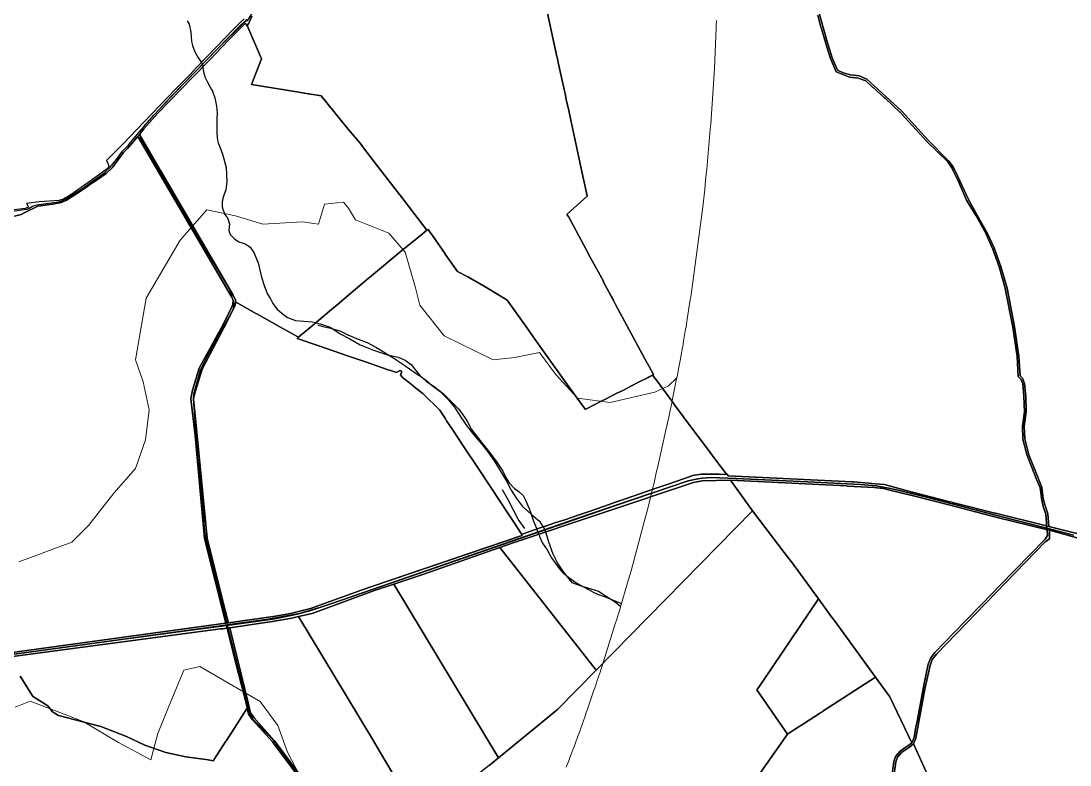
# Model space of a CAD drawing. Header units: metres. Extents: x 3 to 1005126, y 39 to 4383651.
# Drawn here: x 488119 to 490385, y 4360541 to 4362148 of the extents above; entities that cross this region are included whole.
import ezdxf

# ---------------------------------------------------------------- set-up
doc = ezdxf.new("R2010")
doc.units = ezdxf.units.M
doc.header["$MEASUREMENT"] = 0
doc.layers.add('50', color=7, linetype='Continuous', lineweight=9, true_color=0xc9f2cf)
doc.layers.add('Habitats_5_km_Cala_Blava', color=7, linetype='Continuous', lineweight=9, true_color=0xe7f7d0)
for name, color, linetype, lineweight in [('Carreteras_5_km_Cala_Blava', 2, 'Continuous', 30), ('Red_hidrologica_Provisional_5_km_Cala_Blava', 4, 'Continuous', 30), ('Rios_5_km_Cala_Blava', 4, 'Continuous', 30)]:
    doc.layers.add(name, color=color, linetype=linetype, lineweight=lineweight)
doc.layers.add('TM_Llucmajor', color=7, linetype='Continuous')

msp = doc.modelspace()

# ---------------------------------------------------------------- linework, layer by layer
at = {"layer": '50'}
msp.add_lwpolyline([(489621.4, 4362148.5), (489620.9, 4362137.6), (489620.7, 4362132.1), (489616.7, 4362045), (489616.2, 4362034.1), (489614.9, 4362012.3), (489614.3, 4362001.4), (489611.3, 4361957.9), (489610.5, 4361947), (489608.8, 4361925.3), (489607.9, 4361914.4), (489600.1, 4361827.6), (489599.1, 4361816.7), (489596.9, 4361795), (489595.8, 4361784.2), (489590.9, 4361740.8), (489589.7, 4361730), (489587, 4361708.4), (489585.6, 4361697.5), (489574.1, 4361611.1), (489573.3, 4361605.7), (489571.8, 4361595), (489571.1, 4361589.6), (489568, 4361568.1), (489567.2, 4361562.7), (489565.6, 4361551.9), (489564.7, 4361546.6), (489558, 4361503.6), (489557.2, 4361498.2), (489555.5, 4361487.6), (489554.6, 4361482.2), (489551, 4361460.9), (489550.1, 4361455.7), (489548.3, 4361445.1), (489547.4, 4361440), (489546.4, 4361434.4), (489544.4, 4361423.5), (489543.4, 4361418), (489539.3, 4361396.4), (489538.2, 4361391), (489536.1, 4361380.2), (489535.1, 4361374.8), (489526.5, 4361331.9), (489525.4, 4361326.5), (489523.2, 4361315.8), (489522, 4361310.5), (489517.5, 4361289.1), (489516.3, 4361283.7), (489514, 4361273.1), (489512.8, 4361267.7), (489493.8, 4361182.6), (489491.3, 4361172), (489486.4, 4361150.8), (489483.8, 4361140.2), (489473.4, 4361097.8), (489470.7, 4361087.2), (489465.2, 4361066.1), (489462.4, 4361055.6), (489439.7, 4360971.4), (489436.8, 4360960.9), (489430.9, 4360939.9), (489427.9, 4360929.4), (489415.6, 4360887.6), (489412.5, 4360877.1), (489406.1, 4360856.3), (489402.8, 4360845.9), (489376.5, 4360762.8), (489374.8, 4360757.6), (489371.4, 4360747.2), (489369.8, 4360742.1), (489363, 4360721.4), (489361.2, 4360716.2), (489357.8, 4360705.9), (489356, 4360700.8), (489342, 4360659.6), (489340.2, 4360654.5), (489336.7, 4360644.3), (489334.9, 4360639.2), (489327.7, 4360618.8), (489325.9, 4360613.8), (489322.2, 4360603.7), (489320.5, 4360598.8), (489318.5, 4360593.5), (489314.6, 4360583.1), (489312.7, 4360577.9), (489304.9, 4360557.3), (489302.9, 4360552.2), (489299, 4360541.9), (489297, 4360536.8)], dxfattribs=at)
at = {"layer": 'Carreteras_5_km_Cala_Blava'}
for p, q in [((489480.9, 4361128.6, 63.6), (489317.3, 4361072.9, 61.8)), ((488653.7, 4360855.9, 67.6), (488565, 4360844.1, 67.2)), ((488565, 4360844.1, 67.2), (488545.1, 4360841.3, 67.3)), ((488565, 4360844.1, 67.2), (488610.6, 4360659.2, 65.2))]:
    msp.add_line(p, q, dxfattribs=at)
for points in [[(488806.1, 4362543, 73.1), (488621.1, 4362169.1, 69.7), (488607.8, 4362147.8, 69.5), (488601.3, 4362145.8, 69.6), (488592, 4362137, 69.4), (488444.3, 4361985.7, 68.9), (488388.3, 4361925, 69.5), (488378.5, 4361912.1, 69.8), (488376.6, 4361904, 69.9), (488377, 4361895, 70), (488380.4, 4361887.3, 70)], [(488380.4, 4361887.3, 70), (488424.5, 4361815, 69.8), (488466.4, 4361741.4, 68.5)], [(488466.4, 4361741.4, 68.5), (488569.5, 4361568, 65.5), (488579.3, 4361537.7, 65.5), (488577.1, 4361524.2, 65.6), (488522.1, 4361425.2, 67.3), (488506.7, 4361393.9, 67.3), (488492.2, 4361342, 67.5), (488491, 4361332.2, 67.5), (488500.5, 4361205.5, 68.4), (488509.8, 4361122.9, 69.1), (488515.7, 4361046.8, 69.3), (488517.9, 4361031.7, 69.3), (488549.1, 4360908.1, 67.8), (488565, 4360844.1, 67.2)], [(489317.3, 4361072.9, 61.8), (489195, 4361030.5, 60.9), (488773.8, 4360884.6, 66.4), (488720.7, 4360868.8, 67.4), (488653.7, 4360855.9, 67.6)], [(488545.1, 4360841.3, 67.3), (488267.8, 4360803.3, 68.2), (487465.7, 4360693.5, 74), (487394.1, 4360685.2, 75.4), (487355.9, 4360678.7, 76.2), (487333.1, 4360677.1, 76.5), (487288.6, 4360670.2, 76.7), (487173.4, 4360652.4, 75.9), (487081.1, 4360635.2, 74.2), (486952, 4360614.9, 73.4), (486919.8, 4360612.1, 72.9), (486895.9, 4360615.1, 72.7)], [(488610.6, 4360659.2, 65.2), (488619.2, 4360640.8, 65.1), (488662.7, 4360596.8, 64.9), (488720.9, 4360518.1, 65), (488743.4, 4360490.2, 65.2), (488752.2, 4360477.5, 65.3), (488761, 4360460.8, 65.6), (488772.2, 4360435.4, 66), (488777.6, 4360388.5, 66.3), (488789.4, 4360316.6, 66.3), (488793.3, 4360282.8, 65.9), (488798.2, 4360266.2, 65.5), (488843.7, 4360179.6, 63.7), (488860.8, 4360150.7, 63.8), (488875.9, 4360121.9, 64.1), (488880.1, 4360110.9, 64.2)]]:
    msp.add_polyline3d(points, dxfattribs=at)
at = {"layer": 'Habitats_5_km_Cala_Blava'}
for points in [[(488115, 4360980.3), (488229, 4361022.3), (488265, 4361058.3), (488320, 4361128.3), (488367, 4361181.3), (488388, 4361243.3), (488396, 4361308.3), (488383, 4361368.3), (488367, 4361416.3), (488390, 4361549.3), (488463, 4361674.3), (488521, 4361740.3), (488583, 4361727.3), (488642, 4361709.3), (488727, 4361714.3), (488762, 4361709.3), (488775, 4361752.3), (488816, 4361756.3), (488827, 4361743.3), (488842, 4361718.3), (488914, 4361689.3), (488949, 4361648.3), (488971, 4361571.3), (488981, 4361534.3), (489033, 4361468.3), (489139, 4361416.3), (489185, 4361421.3), (489239, 4361432.3), (489274, 4361385.3), (489321, 4361333.3), (489392, 4361324.3), (489488, 4361346.3), (489518, 4361360.3), (489535.6, 4361377.3), (489535.1, 4361374.8), (489526.5, 4361331.9), (489525.4, 4361326.5), (489523.2, 4361315.8), (489522, 4361310.5), (489517.5, 4361289.1), (489516.3, 4361283.7), (489514, 4361273.1), (489512.8, 4361267.7), (489493.8, 4361182.6), (489491.3, 4361172), (489486.4, 4361150.8), (489483.8, 4361140.2), (489473.4, 4361097.8), (489470.7, 4361087.2), (489465.2, 4361066.1), (489462.4, 4361055.6), (489439.7, 4360971.4), (489436.8, 4360960.9), (489430.9, 4360939.9), (489427.9, 4360929.4), (489415.6, 4360887.6), (489412.5, 4360877.1), (489406.1, 4360856.3), (489402.8, 4360845.9), (489376.5, 4360762.8), (489374.8, 4360757.6), (489371.4, 4360747.2), (489369.8, 4360742.1), (489363, 4360721.4), (489361.2, 4360716.2), (489357.8, 4360705.9), (489356, 4360700.8), (489342, 4360659.6), (489340.2, 4360654.5), (489336.7, 4360644.3), (489334.9, 4360639.2), (489327.7, 4360618.8), (489325.9, 4360613.8), (489322.2, 4360603.7), (489320.5, 4360598.8), (489318.5, 4360593.5), (489314.6, 4360583.1), (489312.7, 4360577.9), (489304.9, 4360557.3), (489302.9, 4360552.2), (489299, 4360541.9), (489297, 4360536.8)], [(488762, 4360441.3), (488695, 4360569.3), (488674, 4360626.3), (488636, 4360678.3), (488506, 4360754.3), (488471, 4360746.3), (488438, 4360666.3), (488415, 4360609.3), (488400, 4360552.3), (488330, 4360590.3), (488254, 4360635.3), (488181, 4360663.3), (488139, 4360679.3), (488107, 4360666.3)]]:
    msp.add_lwpolyline(points, dxfattribs=at)
at = {"layer": 'Red_hidrologica_Provisional_5_km_Cala_Blava'}
for p, q in [((488508.9, 4362058.7), (488507.6, 4362057.4)), ((488512.3, 4362062.1), (488508.9, 4362058.7)), ((488510.1, 4362046.2), (488512.3, 4362048.4)), ((488512.3, 4362048.4), (488513.8, 4362050)), ((488513.8, 4362050), (488514.4, 4362050.6)), ((488509, 4362045), (488510.1, 4362046.2))]:
    msp.add_line(p, q, dxfattribs=at)
for points in [[(488478.1, 4362148.3), (488482.7, 4362140.7), (488486.3, 4362123.9), (488487.4, 4362103.6), (488489.9, 4362094.7), (488495, 4362080.8), (488501.7, 4362069.8), (488505.8, 4362063.2), (488508.9, 4362058.7)], [(488508.9, 4362058.7), (488510.2, 4362057), (488511.3, 4362054.7), (488511.5, 4362053.8), (488512, 4362051.8), (488512.3, 4362048.4)], [(488512.3, 4362048.4), (488512.5, 4362045.8), (488513.5, 4362038.7), (488514.3, 4362035.1), (488515.5, 4362030.6), (488516.8, 4362027.1), (488522, 4362015.9), (488528.1, 4362005), (488530.9, 4362000), (488533.2, 4361995.9), (488538.3, 4361982.1), (488541.4, 4361963.7), (488542.9, 4361949.5), (488542.4, 4361935.7), (488542.4, 4361918.9), (488542.4, 4361907.1), (488542.9, 4361895.9), (488544.1, 4361890.7), (488545.4, 4361884.7), (488551.1, 4361870.4), (488555.6, 4361858.2), (488562.3, 4361831.7), (488564.3, 4361800.1), (488561.8, 4361783.2), (488556.7, 4361769.5), (488554.6, 4361761.3), (488554.4, 4361759.6), (488554, 4361757), (488553.6, 4361754.2), (488554.1, 4361746.5), (488556.2, 4361738.9), (488559.7, 4361730.2), (488565.8, 4361721), (488569.4, 4361708.8), (488568.4, 4361695.5), (488571.5, 4361686.9), (488576, 4361681.8), (488580.6, 4361677.2), (488589.8, 4361671.1), (488599, 4361668), (488604.7, 4361665.9), (488614.6, 4361659.6), (488622.4, 4361648), (488631.5, 4361625.3), (488638.6, 4361594.9), (488645.1, 4361574.2), (488651.5, 4361558), (488658, 4361547.6), (488663, 4361537.9), (488667.1, 4361532.7), (488672.9, 4361525.6), (488683.3, 4361516.5), (488694.9, 4361507.5), (488712.4, 4361501), (488730.5, 4361499.7), (488748, 4361498.4), (488754.7, 4361496.5), (488764.2, 4361493.9), (488765.4, 4361493.5), (488786.9, 4361486.7), (488808.9, 4361472.5), (488829.6, 4361461.5), (488851.6, 4361448.5), (488880.8, 4361436.9), (488911.2, 4361427.2), (488933.9, 4361422), (488948.8, 4361415.5), (488961.7, 4361405.8), (488971.4, 4361394.1), (488975.3, 4361389.2), (488975.7, 4361388.7), (488981.1, 4361381.8), (488994.7, 4361370.2), (489012.2, 4361357.9), (489031, 4361343.6), (489050.4, 4361324.2), (489064.7, 4361309.3), (489077.1, 4361292.2), (489083.4, 4361282.1), (489092.5, 4361265.9), (489104.2, 4361249.7), (489123.6, 4361225.1), (489137.2, 4361208.9), (489146.9, 4361195.3), (489159.9, 4361175.9), (489166.3, 4361162.3), (489173.5, 4361150.7), (489184.5, 4361139), (489195.5, 4361131.2), (489203.9, 4361123.5), (489209.2, 4361112.9), (489216.6, 4361095.5), (489221.2, 4361082.6), (489226.3, 4361067.7), (489232.5, 4361052.9), (489234.2, 4361047.6)], [(489207.5, 4361051.8), (489193.3, 4361072.4), (489183, 4361091.6), (489171.1, 4361113.6), (489159.2, 4361135.6)], [(489234.2, 4361047.6), (489234.6, 4361046.1), (489235.3, 4361044.1), (489235.4, 4361043.8), (489236.9, 4361040.3)], [(489236.9, 4361040.3), (489238.8, 4361035.9), (489239.3, 4361034.8), (489245.7, 4361020.6), (489255.7, 4361005.7), (489265.1, 4360988.9), (489274.5, 4360975.4), (489281.9, 4360965.7), (489286, 4360960.9), (489290.3, 4360956), (489302.2, 4360946.3), (489317.4, 4360935.6), (489331.3, 4360927.6), (489346.2, 4360919.2), (489356.5, 4360913.7), (489368.1, 4360908.8), (489369, 4360908.5), (489384.6, 4360903), (489405.3, 4360894.6), (489416.3, 4360889.9)]]:
    msp.add_lwpolyline(points, dxfattribs=at)
at = {"layer": 'Rios_5_km_Cala_Blava'}
msp.add_polyline3d([(488760.8, 4361490.8, 65), (488767, 4361489.4, 63.2), (488767, 4361489.4, 63.2), (488771.6, 4361488.4, 63.2), (488785.1, 4361485.4, 61.3), (488808.3, 4361478.4, 60.6), (488824.9, 4361470.4, 60), (488847.3, 4361460.9, 59.7), (488867.1, 4361453.4, 59.3), (488885.5, 4361443.5, 58.3), (488905.7, 4361431.5, 58.3), (488924.8, 4361419.4, 58.3), (488945.9, 4361405.2, 58.3), (488963.4, 4361393, 58.3), (488970.1, 4361388.5, 58.3), (488974.6, 4361385.5, 58.3), (488984, 4361379.2, 58.3), (489000, 4361367, 58.3), (489004.8, 4361363.2, 58.3), (489024.5, 4361347.5, 58.3), (489042.1, 4361330.2, 58.3), (489055.7, 4361313.8, 58.3), (489068.9, 4361292.3, 58.3), (489083.4, 4361271.4, 58.1), (489099.7, 4361251.6, 57.9), (489113.7, 4361234.7, 57.9), (489129.7, 4361214.6, 57.5), (489142.9, 4361195.7, 57.4), (489154.8, 4361176.1, 57.4), (489167.5, 4361154.1, 57.3), (489177.8, 4361134.4, 57.3), (489189.2, 4361116.9, 57.3), (489202.6, 4361099.2, 57.3), (489221, 4361082.7, 57.3), (489238.9, 4361067.5, 57.3), (489249.6, 4361050.2, 57.3), (489251.2, 4361047.5, 57.3), (489258.4, 4361023.1, 57.1), (489268.2, 4360997, 56.5), (489279, 4360975.7, 56.2), (489292.7, 4360955.2, 56.2), (489308.8, 4360935.4, 55.6), (489330.2, 4360927.3, 54.3), (489362, 4360918.1, 53.9), (489366.1, 4360916.9, 53.9), (489366.5, 4360916.6, 53.9), (489385.5, 4360904.2, 53.9), (489402.5, 4360893.3, 53.9), (489414.5, 4360883.9, 53.8)], dxfattribs=at)
at = {"layer": 'TM_Llucmajor', "linetype": 'Continuous', "flags": 128}
for points in [[(489242, 4362231.7), (489276.8, 4362071), (489278.5, 4362063.2), (489278.8, 4362062.1), (489279.6, 4362058.1), (489288.1, 4362019.1), (489295, 4361987.4), (489297, 4361978.1), (489302.2, 4361954.1), (489304.5, 4361943.5), (489304.5, 4361943.3), (489326.3, 4361842.8), (489326.4, 4361842.4), (489342.1, 4361770), (489342.2, 4361769.7), (489298.7, 4361730.3), (489299.1, 4361729.4), (489302.1, 4361723.9), (489345.5, 4361643.3), (489345.7, 4361643), (489345.5, 4361642.9), (489377, 4361585.7), (489377.1, 4361585.5), (489376.8, 4361585.2), (489394, 4361553.4), (489398.6, 4361544.7), (489398.8, 4361544.3), (489403.4, 4361535.8), (489471.8, 4361408.8), (489472, 4361408.4), (489483.5, 4361387.1), (489485.2, 4361384), (489483.3, 4361383.2), (489477.3, 4361379.9), (489474, 4361378), (489450, 4361366.3), (489419.4, 4361350.2), (489404.5, 4361343.2), (489380.2, 4361330.7), (489373.6, 4361327.4), (489358.9, 4361320), (489338.9, 4361309.5), (489338.4, 4361309.2), (489332.2, 4361317.4), (489293.9, 4361370.4), (489229.2, 4361460.8), (489210.7, 4361486.5), (489185.5, 4361522.1), (489169, 4361544.9), (489150.7, 4361556.1), (489126.8, 4361570.8), (489100.8, 4361585.7), (489097.7, 4361587.4), (489084.1, 4361595), (489062.4, 4361607.1), (489035.5, 4361644.4), (489035.3, 4361644.8), (489008, 4361684.2), (489001, 4361694), (489000.8, 4361694.3), (488998.4, 4361697.7), (488996.1, 4361695.8), (488937.3, 4361772.4), (488936.6, 4361773.4), (488887.3, 4361837.4), (488855, 4361879.4), (488854.5, 4361880), (488822.7, 4361918.8), (488767.5, 4361986), (488740.7, 4361990.4), (488739.7, 4361990.5), (488731.4, 4361991.9), (488731.1, 4361992), (488719.3, 4361993.9), (488617.4, 4362010.7), (488638.8, 4362066.1), (488608.1, 4362137.6), (488611.7, 4362142.8), (488618.1, 4362158.2)], [(489839.9, 4362159.9), (489846.9, 4362134.3), (489847, 4362133.9), (489859, 4362093.9), (489867.2, 4362066.7), (489879.7, 4362038.1), (489894, 4362032.1), (489908.5, 4362026.5), (489909.2, 4362026.2), (489927.1, 4362024.3), (489943.8, 4362018.7), (489958.2, 4362005.1), (489958.8, 4362004.6), (489984.8, 4361981.4), (489985.2, 4361981.1), (490017.2, 4361951), (490017.6, 4361950.6), (490028.7, 4361938.4), (490076.2, 4361886.9), (490120.7, 4361843.3), (490129.3, 4361830.8), (490129.3, 4361830.7), (490131.7, 4361825.8), (490138.6, 4361811.3), (490142.9, 4361802.4), (490161.3, 4361760.7), (490182.2, 4361726.9), (490203.4, 4361687.8), (490203.5, 4361687.7), (490217.8, 4361655.3), (490231.6, 4361616.8), (490231.7, 4361616.7), (490244.6, 4361570.5), (490244.6, 4361570.3), (490261.3, 4361486.3), (490270.8, 4361423.6), (490273, 4361380.1), (490278.7, 4361374.3), (490282.7, 4361364), (490285, 4361337.4), (490286, 4361303.9), (490281.8, 4361273.1), (490282.7, 4361245), (490291.8, 4361209.5), (490309.6, 4361165.4), (490309.7, 4361165.2), (490320.3, 4361139.7), (490322, 4361124.5), (490322.9, 4361116.4), (490326.8, 4361099.5), (490326.9, 4361099.3), (490332.5, 4361082.8), (490333.8, 4361064), (490334.2, 4361057.4), (490223.7, 4361084.8), (490223.5, 4361084.8), (490222.6, 4361085), (490131, 4361108.3), (490130.1, 4361108.5), (490122.2, 4361110.5), (490044.3, 4361130.3), (490043.6, 4361130.5), (489984.2, 4361146.8), (489963.7, 4361148.6), (489950.1, 4361149.8), (489917.2, 4361152.5), (489914.2, 4361152.7), (489646.8, 4361165.9), (489644.3, 4361169.2), (489642.9, 4361169.1), (489636.1, 4361177.6), (489626.5, 4361190.8), (489607.3, 4361216.3), (489595.2, 4361232.5), (489568.3, 4361268.7), (489532.8, 4361316.4), (489523.8, 4361328.6), (489521.7, 4361331.4), (489491.7, 4361372), (489483.3, 4361383.2), (489485.2, 4361384), (489483.5, 4361387.1), (489472, 4361408.4), (489471.8, 4361408.8), (489403.4, 4361535.8), (489398.8, 4361544.3), (489398.6, 4361544.7), (489394, 4361553.4), (489376.8, 4361585.2), (489377.1, 4361585.5), (489377, 4361585.7), (489345.5, 4361642.9), (489345.7, 4361643), (489345.5, 4361643.3), (489302.1, 4361723.9), (489299.1, 4361729.4), (489298.7, 4361730.3), (489342.2, 4361769.7), (489342.1, 4361770), (489326.4, 4361842.4), (489326.3, 4361842.8), (489304.5, 4361943.3), (489304.5, 4361943.5), (489302.2, 4361954.1), (489297, 4361978.1), (489295, 4361987.4), (489288.1, 4362019.1), (489279.6, 4362058.1), (489278.8, 4362062.1), (489278.5, 4362063.2), (489276.8, 4362071), (489242, 4362231.7)], [(490410.9, 4361038.4), (490338.7, 4361056.1), (490336.4, 4361083.6), (490330.7, 4361100.6), (490326.9, 4361116.8), (490324.1, 4361140.4), (490313.5, 4361166.7), (490295.7, 4361210.8), (490286.8, 4361245.4), (490285.9, 4361272.9), (490290, 4361303.6), (490289, 4361337.6), (490286.6, 4361364.9), (490282.2, 4361376.5), (490276.8, 4361381.9), (490274.3, 4361423.5), (490264.6, 4361487.4), (490248.9, 4361570.6), (490235.1, 4361617.7), (490221.2, 4361657.7), (490206.4, 4361689.1), (490184.2, 4361728.7), (490164.5, 4361763.4), (490141.7, 4361813.5), (490132.3, 4361832.9), (490122.5, 4361845.5), (490078.1, 4361890.6), (490020.4, 4361953.5), (489988, 4361984), (489961.4, 4362007.8), (489946.1, 4362022.2), (489929, 4362029.2), (489910.4, 4362031.1), (489895, 4362036), (489882.7, 4362041.2), (489870.9, 4362068.2), (489859, 4362107.9), (489855, 4362121.2), (489854.3, 4362123.7), (489826.4, 4362223.3)], [(489826.4, 4362223.3), (489854.3, 4362123.7), (489855, 4362121.2), (489859, 4362107.9), (489870.9, 4362068.2), (489882.7, 4362041.2), (489895, 4362036), (489910.4, 4362031.1), (489929, 4362029.2), (489946.1, 4362022.2), (489961.4, 4362007.8), (489988, 4361984), (490020.4, 4361953.5), (490078.1, 4361890.6), (490122.5, 4361845.5), (490132.3, 4361832.9), (490141.7, 4361813.5), (490164.5, 4361763.4), (490184.2, 4361728.7), (490206.4, 4361689.1), (490221.2, 4361657.7), (490235.1, 4361617.7), (490248.9, 4361570.6), (490264.6, 4361487.4), (490274.3, 4361423.5), (490276.8, 4361381.9), (490282.2, 4361376.5), (490286.6, 4361364.9), (490289, 4361337.6), (490290, 4361303.6), (490285.9, 4361272.9), (490286.8, 4361245.4), (490295.7, 4361210.8), (490313.5, 4361166.7), (490324.1, 4361140.4), (490326.9, 4361116.8), (490330.7, 4361100.6), (490336.4, 4361083.6), (490338.7, 4361056.1), (490334.2, 4361057.4), (490333.8, 4361064), (490332.5, 4361082.8), (490326.9, 4361099.3), (490326.8, 4361099.5), (490322.9, 4361116.4), (490322, 4361124.5), (490320.3, 4361139.7), (490309.7, 4361165.2), (490309.6, 4361165.4), (490291.8, 4361209.5), (490282.7, 4361245), (490281.8, 4361273.1), (490286, 4361303.9), (490285, 4361337.4), (490282.7, 4361364), (490278.7, 4361374.3), (490273, 4361380.1), (490270.8, 4361423.6), (490261.3, 4361486.3), (490244.6, 4361570.3), (490244.6, 4361570.5), (490231.7, 4361616.7), (490231.6, 4361616.8), (490217.8, 4361655.3), (490203.5, 4361687.7), (490203.4, 4361687.8), (490182.2, 4361726.9), (490161.3, 4361760.7), (490142.9, 4361802.4), (490138.6, 4361811.3), (490131.7, 4361825.8), (490129.3, 4361830.7), (490129.3, 4361830.8), (490120.7, 4361843.3), (490076.2, 4361886.9), (490028.7, 4361938.4), (490017.6, 4361950.6), (490017.2, 4361951), (489985.2, 4361981.1), (489984.8, 4361981.4), (489958.8, 4362004.6), (489958.2, 4362005.1), (489943.8, 4362018.7), (489927.1, 4362024.3), (489909.2, 4362026.2), (489908.5, 4362026.5), (489894, 4362032.1), (489879.7, 4362038.1), (489867.2, 4362066.7), (489859, 4362093.9), (489847, 4362133.9), (489846.9, 4362134.3), (489839.9, 4362159.9)], [(488080.8, 4361734.2), (488131.1, 4361741.2), (488132.7, 4361741.6), (488135.8, 4361742.7), (488136.1, 4361742.8), (488138.9, 4361744.1), (488141.8, 4361745.8), (488144.6, 4361747.7), (488146.9, 4361748.7), (488150.6, 4361750), (488151.5, 4361750.3), (488154.4, 4361751), (488158.3, 4361751.7), (488200.5, 4361757.4), (488207.5, 4361759.2), (488217.9, 4361764.4), (488252.2, 4361786.3), (488276.2, 4361803.4), (488300.3, 4361820.9), (488307, 4361827.6), (488310.4, 4361830.9), (488323.3, 4361845.7), (488339, 4361866.8), (488351, 4361879.1), (488353.4, 4361881.5), (488373.8, 4361907.2), (488376.1, 4361910.1), (488392.4, 4361928.8), (488406, 4361944.3), (488453.5, 4361994.5), (488499.4, 4362041.3), (488543.4, 4362086.9), (488602.9, 4362146.2), (488607.9, 4362151.4)], [(488618.1, 4362158.2), (488611.7, 4362142.8), (488608.1, 4362137.6), (488607.2, 4362136.2), (488606.8, 4362137.1), (488604.4, 4362142.8), (488567.6, 4362106), (488527.2, 4362063.7), (488489.1, 4362025.3), (488414.7, 4361948.4), (488384.5, 4361914.5), (488375.1, 4361902.7), (488373.9, 4361901.2), (488372.1, 4361899.1), (488371.5, 4361898.4), (488370.4, 4361897.2), (488365.3, 4361891.3), (488364.4, 4361890), (488349.7, 4361872.7), (488341.2, 4361863.7), (488316.1, 4361830.5), (488303.6, 4361818.6), (488277.3, 4361800.7), (488276.3, 4361800), (488267.5, 4361793.8), (488262.9, 4361790.5), (488257.4, 4361787.1), (488236.9, 4361773.4), (488235.8, 4361772.6), (488217.5, 4361761.1), (488209.9, 4361757.1), (488208.5, 4361756.3), (488203.9, 4361755.4), (488195, 4361753.6), (488192.7, 4361753.1), (488156, 4361747.6), (488129.1, 4361734.7), (488120.1, 4361729.6), (488090.4, 4361723)], [(488601.7, 4362152.3), (488593.1, 4362144.6), (488577.7, 4362129.5), (488540.7, 4362091.2), (488498.6, 4362047.5), (488484.1, 4362031.6), (488452.6, 4361999.9), (488437.6, 4361984.1), (488385.1, 4361929.6), (488384.9, 4361929.4), (488340, 4361882.7), (488304, 4361846.6), (488308, 4361838.3), (488308.4, 4361836.9), (488308.5, 4361835.5), (488308.4, 4361834.1), (488308.2, 4361832.8), (488307.8, 4361831.5), (488307.1, 4361830.2), (488306.3, 4361829), (488305.9, 4361828.7), (488270.9, 4361803.2), (488235.1, 4361777.8), (488233.4, 4361776.7), (488224.1, 4361770.8), (488209.3, 4361762.6), (488201.5, 4361759.8), (488158.6, 4361756.9), (488131.4, 4361753.3), (488136, 4361745.5), (488128.6, 4361743.1), (488104.9, 4361739.9)], [(488090.4, 4361723), (488120.1, 4361729.6), (488129.1, 4361734.7), (488156, 4361747.6), (488192.7, 4361753.1), (488195, 4361753.6), (488203.9, 4361755.4), (488208.5, 4361756.3), (488209.9, 4361757.1), (488217.5, 4361761.1), (488235.8, 4361772.6), (488236.9, 4361773.4), (488257.4, 4361787.1), (488262.9, 4361790.5), (488267.5, 4361793.8), (488276.3, 4361800), (488277.3, 4361800.7), (488303.6, 4361818.6), (488316.1, 4361830.5), (488341.2, 4361863.7), (488349.7, 4361872.7), (488364.4, 4361890), (488365.3, 4361891.3), (488370.4, 4361897.2), (488371.5, 4361898.4), (488371.6, 4361898.3), (488573.6, 4361553.3), (488577.7, 4361544.7), (488576.7, 4361535.3), (488570.6, 4361521), (488552.7, 4361485.7), (488504.4, 4361398.3), (488489.8, 4361350.6), (488486.5, 4361332.2), (488495.5, 4361252.7), (488515.6, 4361030.1), (488561.9, 4360847.5), (488561.3, 4360847.4), (487843.2, 4360749.3)], [(487843.2, 4360749.3), (488561.3, 4360847.4), (488561.9, 4360847.5), (488561.9, 4360847.5), (488567.6, 4360848.1), (488663.9, 4360862.2), (488665, 4360862.3), (488701.1, 4360868.7), (488701.2, 4360868.7), (488744.5, 4360879), (488850.6, 4360917.4), (488852.1, 4360917.9), (488879.3, 4360927.8), (489201.6, 4361037.1), (489200.4, 4361039.4), (489204.1, 4361040.7), (489206, 4361041.3), (489214.2, 4361044.1), (489240.6, 4361053.1), (489252, 4361056.9), (489272.1, 4361063.9), (489293.6, 4361071), (489310.7, 4361076.8), (489324, 4361081.2), (489324.8, 4361081.4), (489343.9, 4361088), (489360.5, 4361093.8), (489379.5, 4361100.4), (489401.4, 4361107.9), (489422.6, 4361115.2), (489458, 4361127.5), (489480.3, 4361135.2), (489517.1, 4361147.9), (489552.1, 4361160), (489569.9, 4361166.1), (489588.1, 4361169.5), (489599.3, 4361169.4), (489627.3, 4361169), (489638.4, 4361168.9), (489642.9, 4361169.1), (489644.3, 4361169.2), (489646.8, 4361165.9), (489914.2, 4361152.7), (489917.2, 4361152.5), (489950.1, 4361149.8), (489963.7, 4361148.6), (489984.2, 4361146.8), (490043.6, 4361130.5), (490044.3, 4361130.3), (490122.2, 4361110.5), (490130.1, 4361108.5), (490131, 4361108.3), (490222.6, 4361085), (490223.5, 4361084.8), (490223.7, 4361084.8), (490334.2, 4361057.4), (490334.7, 4361053), (490223.7, 4361080.7), (490080.6, 4361118), (490016.3, 4361133.7), (489996.8, 4361138.5), (489981, 4361141.5), (489965.9, 4361143.8), (489957.6, 4361144.6), (489931.9, 4361147), (489903.4, 4361148.4), (489817.7, 4361152.8), (489663.6, 4361160.2), (489610.7, 4361162.1), (489590.3, 4361160.9), (489581.2, 4361159.4), (489560.4, 4361154.8), (489522, 4361142.1), (489403.3, 4361101.9), (489257.5, 4361051), (488795.1, 4360891.8), (488745.4, 4360874.7), (488715.9, 4360867.2), (488667.4, 4360857.2), (488611, 4360849), (488568.8, 4360843.6), (488563.1, 4360842.8), (488491.4, 4360833.3), (488346.7, 4360814.1), (487668.7, 4360720.6)], [(489130.3, 4360540.6), (489150.3, 4360556.8), (489278.3, 4360661.1), (489361.5, 4360745.9), (489698.8, 4361090.1), (489767.4, 4361000.4), (489782.8, 4360980.4), (489783.3, 4360979.7), (489841.4, 4360900), (489723.3, 4360725.6), (489713.9, 4360711.7), (489708.4, 4360703.5), (489774.5, 4360608.1), (489689.5, 4360486.7)], [(490392.1, 4361037.7), (490334.7, 4361053), (490334.2, 4361057.4), (490338.7, 4361056.1), (490410.9, 4361038.4)], [(490407.2, 4361030), (490340.1, 4361048.3), (490335, 4361049.5), (490334.7, 4361053), (490392.1, 4361037.7)], [(489999.4, 4360511.8), (490004.4, 4360548.8), (490006.6, 4360555.4), (490008.3, 4360560.2), (490008.3, 4360560.2), (490008.4, 4360560.4), (490018, 4360571.5), (490035.5, 4360583.3), (490035.7, 4360583.4), (490042.9, 4360589.2), (490047.8, 4360600.6), (490052.7, 4360628.2), (490052.8, 4360628.3), (490068.2, 4360709.7), (490068.2, 4360709.8), (490078, 4360759), (490084, 4360772.7), (490084.2, 4360772.9), (490092.6, 4360784), (490134.8, 4360827.4), (490159.7, 4360853), (490194.8, 4360889), (490233.2, 4360928.6), (490331, 4361029.2), (490335.8, 4361036.8), (490335, 4361049.5), (490340.1, 4361048.3), (490340.2, 4361048.1), (490340.1, 4361031.9), (490340.1, 4361029.8), (490335.3, 4361026.1), (490334.4, 4361025.4), (490331.3, 4361023), (490096.6, 4360780.6), (490087.3, 4360768.9), (490082.3, 4360756.1), (490072.1, 4360708.7), (490069.9, 4360697.8), (490051.6, 4360599.5), (490046.4, 4360586.9), (490038.1, 4360580.2), (490020.7, 4360568.5), (490011.9, 4360558.3), (490008.3, 4360548), (490003.2, 4360510.6)], [(490097.7, 4360474.3), (490046.4, 4360586.9), (490051.6, 4360599.5), (490069.9, 4360697.8), (490072.1, 4360708.7), (490082.3, 4360756.1), (490087.3, 4360768.9), (490096.6, 4360780.6), (490331.3, 4361023), (490334.4, 4361025.4), (490335.3, 4361026.1), (490340.1, 4361029.8), (490340.1, 4361031.9), (490340.2, 4361048.1), (490340.1, 4361048.3), (490407.2, 4361030)], [(488719.4, 4360523), (488681.9, 4360573.1), (488681.7, 4360573.4), (488671.7, 4360587), (488666.3, 4360594.3), (488622.7, 4360643.2), (488615.2, 4360653.7), (488610.8, 4360672.5), (488610.8, 4360672.5), (488570.2, 4360837.6), (488652.3, 4360849.5), (488658.1, 4360850.3), (488704.2, 4360858.4), (488718.9, 4360861.9), (488823.6, 4360687.8), (488878.3, 4360596.8), (488893.5, 4360571.5), (488923.4, 4360521.8)], [(487290.3, 4360667.6), (488550.5, 4360835), (488555.3, 4360835.7), (488564.3, 4360836.9), (488564.6, 4360836.9), (488577.3, 4360784.6), (488577.5, 4360783.9), (488606.9, 4360668.8), (488607.8, 4360664.4), (488563, 4360594.4), (488561.9, 4360592.6), (488536.2, 4360552.2), (488535.2, 4360550.7), (488523.4, 4360552.4), (488475.5, 4360559.2), (488432, 4360568.3), (488386.9, 4360584), (488347.5, 4360602.8), (488291.6, 4360624.6), (488200.7, 4360648.2), (488187.2, 4360656), (488177.5, 4360668.9), (488144.5, 4360689.8), (488144.1, 4360690.4), (488117.5, 4360733.2)], [(488749.5, 4360475.1), (488662.4, 4360591.1), (488619.4, 4360639.2), (488610.7, 4360651.1), (488610.7, 4360651.2), (488609.4, 4360657.3), (488609.3, 4360657.9), (488607.8, 4360664.4), (488606.9, 4360668.8), (488577.5, 4360783.9), (488577.3, 4360784.6), (488564.6, 4360836.9), (488567.6, 4360837.3), (488570.2, 4360837.6), (488610.8, 4360672.5), (488615.2, 4360653.7), (488622.7, 4360643.2), (488666.3, 4360594.3), (488671.7, 4360587), (488681.7, 4360573.4), (488681.9, 4360573.1), (488719.4, 4360523)], [(488117.5, 4360733.2), (488144.1, 4360690.4), (488144.5, 4360689.8), (488177.5, 4360668.9), (488187.2, 4360656), (488200.7, 4360648.2), (488291.6, 4360624.6), (488347.5, 4360602.8), (488386.9, 4360584), (488432, 4360568.3), (488475.5, 4360559.2), (488523.4, 4360552.4), (488535.2, 4360550.7), (488536.2, 4360552.2), (488561.9, 4360592.6), (488563, 4360594.4), (488607.8, 4360664.4), (488609.3, 4360657.9), (488609.4, 4360657.3), (488610.7, 4360651.2), (488610.7, 4360651.1), (488619.4, 4360639.2), (488662.4, 4360591.1), (488749.5, 4360475.1)], [(489689.5, 4360486.7), (489774.5, 4360608.1), (489787.8, 4360616.7), (489795.3, 4360621.5), (489808.8, 4360630.2), (489846.2, 4360654.3), (489846.2, 4360654.3), (489846.4, 4360654.5), (489850.6, 4360657.1), (489850.6, 4360657.2), (489850.8, 4360657.3), (489964.9, 4360730.7), (489995.5, 4360688.7), (489995.5, 4360688.7), (490042.9, 4360589.2), (490035.7, 4360583.4), (490035.5, 4360583.3), (490018, 4360571.5), (490008.4, 4360560.4), (490008.3, 4360560.2), (490008.3, 4360560.2), (490006.6, 4360555.4), (490004.4, 4360548.8), (489999.4, 4360511.8)], [(490003.2, 4360510.6), (490008.3, 4360548), (490011.9, 4360558.3), (490020.7, 4360568.5), (490038.1, 4360580.2), (490046.4, 4360586.9), (490097.7, 4360474.3)]]:
    msp.add_lwpolyline(points, dxfattribs=at)
for points in [[(488757.9, 4361497.8), (488744.1, 4361486.2), (488719.7, 4361465.6), (488718.7, 4361464.8), (488717.5, 4361465.6), (488678.7, 4361487.3), (488628.6, 4361515.4), (488626.7, 4361516.4), (488583, 4361541.3), (488583, 4361545.2), (488578, 4361555.6), (488420.6, 4361824.6), (488420.1, 4361825.5), (488375.1, 4361902.5), (488375.1, 4361902.7), (488384.5, 4361914.5), (488414.7, 4361948.4), (488489.1, 4362025.3), (488527.2, 4362063.7), (488567.6, 4362106), (488604.4, 4362142.8), (488606.8, 4362137.1), (488607.2, 4362136.2), (488608.1, 4362137.6), (488638.8, 4362066.1), (488617.4, 4362010.7), (488719.3, 4361993.9), (488731.1, 4361992), (488731.4, 4361991.9), (488739.7, 4361990.5), (488740.7, 4361990.4), (488767.5, 4361986), (488822.7, 4361918.8), (488854.5, 4361880), (488855, 4361879.4), (488887.3, 4361837.4), (488936.6, 4361773.4), (488937.3, 4361772.4), (488996.1, 4361695.8), (488985.8, 4361687.6), (488974, 4361678.2), (488942.1, 4361652.3), (488872.1, 4361594.2), (488869.2, 4361591.9), (488832.1, 4361560.5), (488801.2, 4361534.3), (488795, 4361529.2), (488757.9, 4361497.8)], [(488371.6, 4361898.3), (488371.5, 4361898.4), (488372.1, 4361899.1), (488373.9, 4361901.2), (488375.1, 4361902.7), (488375.1, 4361902.5), (488420.1, 4361825.5), (488420.6, 4361824.6), (488578, 4361555.6), (488583, 4361545.2), (488583, 4361541.3), (488582.3, 4361533.6), (488557.6, 4361485), (488510.4, 4361395.7), (488496.3, 4361349.5), (488492.3, 4361331.8), (488499.9, 4361252), (488521.4, 4361031.2), (488558.3, 4360883.5), (488567.6, 4360848.1), (488561.9, 4360847.5), (488515.6, 4361030.1), (488495.5, 4361252.7), (488486.5, 4361332.2), (488489.8, 4361350.6), (488504.4, 4361398.3), (488552.7, 4361485.7), (488570.6, 4361521), (488576.7, 4361535.3), (488577.7, 4361544.7), (488573.6, 4361553.3), (488371.6, 4361898.3)], [(489338.9, 4361309.5), (489358.9, 4361320), (489373.6, 4361327.4), (489380.2, 4361330.7), (489404.5, 4361343.2), (489419.4, 4361350.2), (489450, 4361366.3), (489474, 4361378), (489477.3, 4361379.9), (489483.3, 4361383.2), (489491.7, 4361372), (489521.7, 4361331.4), (489523.8, 4361328.6), (489532.8, 4361316.4), (489568.3, 4361268.7), (489595.2, 4361232.5), (489607.3, 4361216.3), (489626.5, 4361190.8), (489636.1, 4361177.6), (489642.9, 4361169.1), (489638.4, 4361168.9), (489627.3, 4361169), (489599.3, 4361169.4), (489588.1, 4361169.5), (489569.9, 4361166.1), (489552.1, 4361160), (489517.1, 4361147.9), (489480.3, 4361135.2), (489458, 4361127.5), (489422.6, 4361115.2), (489401.4, 4361107.9), (489379.5, 4361100.4), (489360.5, 4361093.8), (489343.9, 4361088), (489324.8, 4361081.4), (489324, 4361081.2), (489310.7, 4361076.8), (489293.6, 4361071), (489272.1, 4361063.9), (489252, 4361056.9), (489240.6, 4361053.1), (489214.2, 4361044.1), (489206, 4361041.3), (489204.1, 4361040.7), (489200.4, 4361039.4), (489199.5, 4361041.2), (489185, 4361063.4), (489172.2, 4361082.9), (489133.1, 4361141.8), (489104.9, 4361184.2), (489075.5, 4361228.6), (489050.9, 4361265.6), (489038.6, 4361284.4), (489035.9, 4361288.4), (489023.7, 4361307.7), (488987.3, 4361343.1), (488972.3, 4361355.2), (488962.3, 4361363.3), (488943.6, 4361377.8), (488939, 4361383.6), (488941.2, 4361389), (488940.8, 4361391.6), (488938.6, 4361392.8), (488935.7, 4361391.5), (488932.6, 4361390.1), (488931.2, 4361388.7), (488919.6, 4361392.2), (488908.2, 4361396), (488902.2, 4361398), (488863.1, 4361411.9), (488826.8, 4361424.2), (488762.8, 4361446.2), (488715.8, 4361462.3), (488718.7, 4361464.8), (488719.7, 4361465.6), (488744.1, 4361486.2), (488757.9, 4361497.8), (488795, 4361529.2), (488801.2, 4361534.3), (488832.1, 4361560.5), (488869.2, 4361591.9), (488872.1, 4361594.2), (488942.1, 4361652.3), (488974, 4361678.2), (488985.8, 4361687.6), (488996.1, 4361695.8), (488998.4, 4361697.7), (489000.8, 4361694.3), (489001, 4361694), (489008, 4361684.2), (489035.3, 4361644.8), (489035.5, 4361644.4), (489062.4, 4361607.1), (489084.1, 4361595), (489097.7, 4361587.4), (489100.8, 4361585.7), (489126.8, 4361570.8), (489150.7, 4361556.1), (489169, 4361544.9), (489185.5, 4361522.1), (489210.7, 4361486.5), (489229.2, 4361460.8), (489293.9, 4361370.4), (489332.2, 4361317.4), (489338.4, 4361309.2), (489338.9, 4361309.5)], [(489200.4, 4361039.4), (489201.6, 4361037.1), (489200.8, 4361036.8), (488879.3, 4360927.8), (488852.1, 4360917.9), (488850.6, 4360917.4), (488744.5, 4360879), (488701.2, 4360868.7), (488701.1, 4360868.7), (488665, 4360862.3), (488663.9, 4360862.2), (488567.6, 4360848.1), (488558.3, 4360883.5), (488521.4, 4361031.2), (488499.9, 4361252), (488492.3, 4361331.8), (488496.3, 4361349.5), (488510.4, 4361395.7), (488557.6, 4361485), (488582.3, 4361533.6), (488583, 4361541.3), (488626.7, 4361516.4), (488628.6, 4361515.4), (488678.7, 4361487.3), (488717.5, 4361465.6), (488718.7, 4361464.8), (488715.8, 4361462.3), (488762.8, 4361446.2), (488826.8, 4361424.2), (488863.1, 4361411.9), (488902.2, 4361398), (488908.2, 4361396), (488919.6, 4361392.2), (488931.2, 4361388.7), (488932.6, 4361390.1), (488935.7, 4361391.5), (488938.6, 4361392.8), (488940.8, 4361391.6), (488941.2, 4361389), (488939, 4361383.6), (488943.6, 4361377.8), (488962.3, 4361363.3), (488972.3, 4361355.2), (488987.3, 4361343.1), (489023.7, 4361307.7), (489035.9, 4361288.4), (489038.6, 4361284.4), (489050.9, 4361265.6), (489075.5, 4361228.6), (489104.9, 4361184.2), (489133.1, 4361141.8), (489172.2, 4361082.9), (489185, 4361063.4), (489199.5, 4361041.2), (489200.4, 4361039.4)], [(490223.7, 4361080.7), (490334.7, 4361053), (490334.8, 4361051.7), (490335, 4361049.5), (490333.4, 4361049.7), (490227.4, 4361075.7), (490123, 4361103.4), (490122.8, 4361103.4), (490041.1, 4361124.2), (490040.5, 4361124.3), (489992.5, 4361135.8), (489981.7, 4361138.4), (489961.4, 4361140.7), (489904.4, 4361143.7), (489902.3, 4361143.8), (489651.6, 4361156.6), (489590.2, 4361154.6), (489571.3, 4361151.5), (489181.9, 4361020.9), (489153.6, 4361011), (488987.5, 4360952.8), (488924.7, 4360931.8), (488883.1, 4360917.9), (488748.1, 4360868.8), (488718.9, 4360861.9), (488704.2, 4360858.4), (488658.1, 4360850.3), (488652.3, 4360849.5), (488570.2, 4360837.6), (488567.6, 4360837.3), (488564.6, 4360836.9), (488564, 4360839.3), (488563.4, 4360842), (488563.1, 4360842.8), (488568.8, 4360843.6), (488611, 4360849), (488667.4, 4360857.2), (488715.9, 4360867.2), (488745.4, 4360874.7), (488795.1, 4360891.8), (489257.5, 4361051), (489403.3, 4361101.9), (489522, 4361142.1), (489560.4, 4361154.8), (489581.2, 4361159.4), (489590.3, 4361160.9), (489610.7, 4361162.1), (489663.6, 4361160.2), (489817.7, 4361152.8), (489903.4, 4361148.4), (489931.9, 4361147), (489957.6, 4361144.6), (489965.9, 4361143.8), (489981, 4361141.5), (489996.8, 4361138.5), (490016.3, 4361133.7), (490080.6, 4361118), (490223.7, 4361080.7)], [(489361.5, 4360745.9), (489153.6, 4361011), (489181.9, 4361020.9), (489571.3, 4361151.5), (489590.2, 4361154.6), (489651.6, 4361156.6), (489698.8, 4361090.1), (489361.5, 4360745.9)], [(489651.6, 4361156.6), (489902.3, 4361143.8), (489904.4, 4361143.7), (489961.4, 4361140.7), (489981.7, 4361138.4), (489992.5, 4361135.8), (490040.5, 4361124.3), (490041.1, 4361124.2), (490122.8, 4361103.4), (490123, 4361103.4), (490227.4, 4361075.7), (490333.4, 4361049.7), (490335, 4361049.5), (490335.8, 4361036.8), (490331, 4361029.2), (490233.2, 4360928.6), (490194.8, 4360889), (490159.7, 4360853), (490134.8, 4360827.4), (490092.6, 4360784), (490084.2, 4360772.9), (490084, 4360772.7), (490078, 4360759), (490068.2, 4360709.8), (490068.2, 4360709.7), (490052.8, 4360628.3), (490052.7, 4360628.2), (490047.8, 4360600.6), (490042.9, 4360589.2), (489995.5, 4360688.7), (489995.5, 4360688.7), (489964.9, 4360730.7), (489875.1, 4360853.8), (489871.6, 4360858.5), (489871.3, 4360859), (489841.4, 4360900), (489783.3, 4360979.7), (489782.8, 4360980.4), (489767.4, 4361000.4), (489698.8, 4361090.1), (489651.6, 4361156.6)], [(489150.3, 4360556.8), (488924.7, 4360931.8), (488987.5, 4360952.8), (489153.6, 4361011), (489361.5, 4360745.9), (489278.3, 4360661.1), (489150.3, 4360556.8)], [(488823.6, 4360687.8), (488718.9, 4360861.9), (488748.1, 4360868.8), (488883.1, 4360917.9), (488924.7, 4360931.8), (489150.3, 4360556.8), (489130.3, 4360540.6), (489123.8, 4360535.3), (489092.5, 4360509.8), (489049, 4360474.4), (489042.6, 4360469.2), (489040.6, 4360467.6), (488983.6, 4360421.6), (488923.4, 4360521.8), (488893.5, 4360571.5), (488878.3, 4360596.8), (488823.6, 4360687.8)], [(489774.5, 4360608.1), (489708.4, 4360703.5), (489713.9, 4360711.7), (489723.3, 4360725.6), (489841.4, 4360900), (489871.3, 4360859), (489871.6, 4360858.5), (489875.1, 4360853.8), (489964.9, 4360730.7), (489850.8, 4360657.3), (489850.6, 4360657.2), (489850.6, 4360657.1), (489846.4, 4360654.5), (489846.2, 4360654.3), (489846.2, 4360654.3), (489808.8, 4360630.2), (489795.3, 4360621.5), (489787.8, 4360616.7), (489774.5, 4360608.1)], [(488563.1, 4360842.8), (488563.4, 4360842), (488564, 4360839.3), (488564.6, 4360836.9), (488564.3, 4360836.9), (488555.3, 4360835.7), (488550.5, 4360835), (487290.3, 4360667.6), (487232.1, 4360657.8), (486976.6, 4360615), (486922.4, 4360609.3), (486896.5, 4360612.1), (486889.8, 4360613.3), (486883.9, 4360614.6), (486889.2, 4360617.1), (486924.6, 4360613.5), (486966.6, 4360617), (486986.9, 4360619.4), (487285.1, 4360670.1), (487346.8, 4360678.2), (487668.7, 4360720.6), (488346.7, 4360814.1), (488491.4, 4360833.3), (488563.1, 4360842.8)]]:
    msp.add_lwpolyline(points, close=True, dxfattribs=at)

doc.saveas('drawing.dxf')
